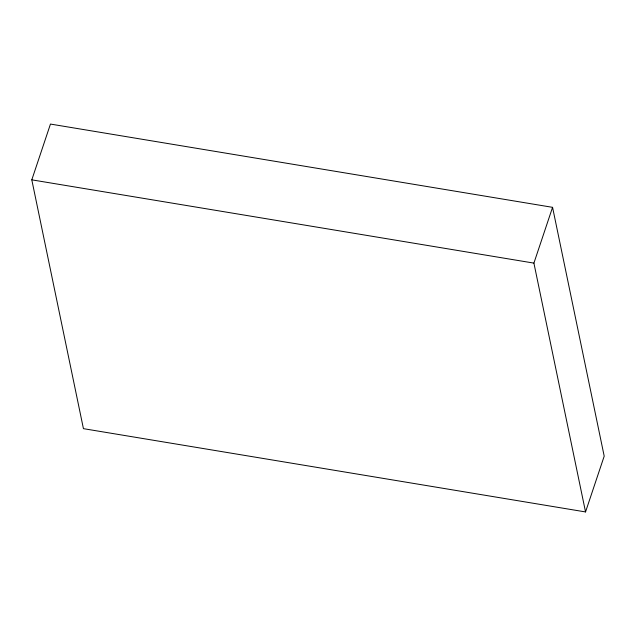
<?xml version="1.0" encoding="UTF-8"?>
<svg xmlns="http://www.w3.org/2000/svg" width="636" height="636" viewBox="0 0 636 636"><rect width="100%" height="100%" fill="white"/><g stroke="black" fill="none" stroke-linecap="round" stroke-linejoin="round"><path stroke-width="0.95" d="M31.8 179.845L50.459 124.068L552.565 207.336L604.2 456.155L585.541 511.932L83.435 428.656L31.8 179.845L533.906 263.113L585.541 511.932M533.906 263.113L552.565 207.336"/></g></svg>
